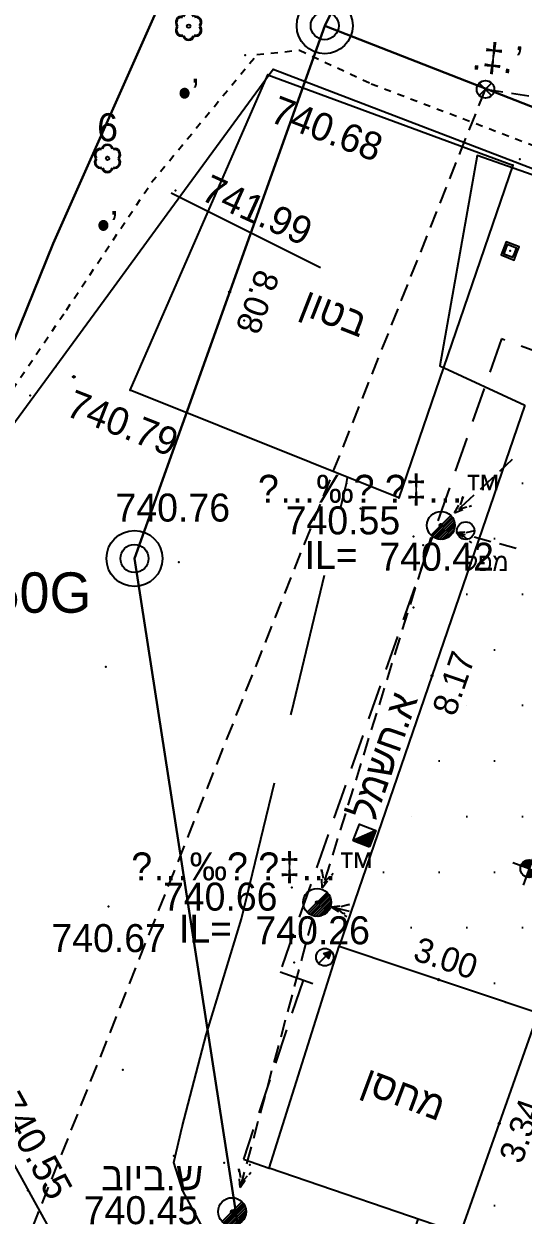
# Model space of a CAD drawing. Extents: x 220180 to 220303, y 630173 to 630265.
# Drawn here: x 220205.72 to 220212.85, y 630227.84 to 630244.85 of the extents above; entities that cross this region are included whole.
import ezdxf
from ezdxf.enums import TextEntityAlignment as Align

# ---------------------------------------------------------------- set-up
doc = ezdxf.new("R2010")
doc.units = 0
doc.linetypes.add('DASHED', pattern=[0.75, 0.5, -0.25])
doc.linetypes.add('DASHED2', pattern=[0.375, 0.25, -0.125])
for name, color, linetype in [('C1602_0', 236, 'Continuous'), ('C1609', 7, 'Continuous'), ('C1610_0', 3, 'Continuous'), ('M1502', 15, 'Continuous'), ('M2301', 7, 'Continuous'), ('M2801', 95, 'Continuous'), ('M4614', 170, 'Continuous'), ('M4801', 220, 'DASHED'), ('M4804', 220, 'Continuous'), ('M4807', 220, 'Continuous'), ('M5231', 8, 'Continuous'), ('M6021', 1, 'Continuous'), ('M6241', 1, 'Continuous'), ('M6252', 1, 'Continuous'), ('tr_hetz', 7, 'Continuous')]:
    doc.layers.add(name, color=color, linetype=linetype)
for name, color, linetype, lineweight in [('M2200', 5, 'Continuous', 25), ('M2205', 5, 'DASHED', 25), ('M2207', 162, 'Continuous', 25), ('M2220', 1, 'Continuous', 25), ('M2299', 7, 'Continuous', 25), ('M2407', 22, 'DASHED', 25), ('M2605', 142, 'Continuous', 25), ('M2651', 1, 'Continuous', 25), ('M2802', 95, 'DASHED', 25)]:
    doc.layers.add(name, color=color, linetype=linetype, lineweight=lineweight)
doc.styles.add('HANIT_TEXT', font='hebtxt')
doc.styles.add('hebtext', font='hebtxt.shx')
doc.styles.add('hebtxt', font='hebtxt.shx')

# ---------------------------------------------------------------- blocks, each defined once
blk = doc.blocks.new('C1610')
for radius in [1, 0.5]:
    blk.add_circle((0, 0, 1), radius)
at = {"color": 255}
blk.add_point((0, 0), dxfattribs=at)
at = {"style": 'hebtext'}
blk.add_attdef('POINT_NAME', text='', height=1.199999999999999, dxfattribs=at).set_placement((0, 1.5), align=Align.BOTTOM_CENTER)
blk.add_attdef('MARK_DESC', text='', height=1.199999999999999, dxfattribs=at).set_placement((2, 0), align=Align.MIDDLE_LEFT)
at = {"style": 'hebtext', "flags": 1}
for tag, p in [('MARK', (0, -2)), ('CLASS', (0, -3.5)), ('SOURCE', (0, -5)), ('TOPO', (0, -6.5)), ('HEIGHT', (0, -8)), ('COMMENT', (0, -9.5))]:
    blk.add_attdef(tag, text='', height=1, dxfattribs=at).set_placement(p, align=Align.MIDDLE)
blk = doc.blocks.new('C1609')
blk.add_circle((0, 0), 0.04)
at = {"style": 'hebtext'}
for tag in ['LEGAL_LENGTH', 'RADIUS', 'CROSS']:
    blk.add_attdef(tag, text='', height=1.399999999999999, dxfattribs=at).set_placement((0, 1), align=Align.CENTER)
blk.add_attdef('CALC_LENGTH', text='', height=1.399999999999999, dxfattribs=at).set_placement((0, -0.6), align=Align.TOP_CENTER)
at = {"style": 'hebtext', "flags": 1}
for tag, p in [('LINE_NAME', (0, -4)), ('TOPO', (0, -5.5)), ('COMMENT', (0, -7))]:
    blk.add_attdef(tag, text='', height=1, dxfattribs=at).set_placement(p, align=Align.MIDDLE_CENTER)
blk = doc.blocks.new('M5231_E')
for points in [[(4.7415513e-09, -0.5000000028384228), (0.5000000047415513, -0.5000000028384228), (0.5000000047415512, 0.4999999971615772), (-0.4999999952584489, 0.4999999971615772), (-0.4999999952584489, -0.5000000028384228), (-0.4999999952584489, -0.5000000028384228)], [(4.7415513e-09, -0.3500000028384227), (0.3500000047415512, -0.3500000028384227), (0.3500000047415511, 0.3499999971615773), (-0.3499999952584489, 0.3499999971615772), (-0.3499999952584488, -0.3500000028384231)]]:
    blk.add_lwpolyline(points, close=True)
at = {"ltscale": 0.2}
blk.add_point((0, 0), dxfattribs=at)
at = {"style": 'HANIT_TEXT'}
blk.add_attdef('NAME', text='', height=1, dxfattribs=at).set_placement((4.7415512e-09, 0.3125), align=Align.BOTTOM_CENTER)
for tag, p in [('HEIGHT', (4.7415512e-09, -0.625)), ('MARK', (4.7415512e-09, -1.875))]:
    blk.add_attdef(tag, text='', height=1, dxfattribs=at).set_placement(p, align=Align.TOP_CENTER)
blk = doc.blocks.new('M6252_S')
for points in [[(0.3535533905932738, 0.3535533905932738), (-0.3535533905932735, -0.3535533905932738)], [(-0.3535533905932738, 0.3535533905932738), (0.3535533905932735, -0.3535533905932738)]]:
    blk.add_lwpolyline(points)
blk.add_circle((0, 0), 0.5)
at = {"style": 'HANIT_TEXT'}
blk.add_attdef('NAME', text='', height=1.6, dxfattribs=at).set_placement((0, 0.5), align=Align.BOTTOM_CENTER)
blk.add_attdef('MARK', text='', height=1.6, dxfattribs=at).set_placement((0, -1), align=Align.TOP_CENTER)
at = {"style": 'HANIT_TEXT', "flags": 1}
blk.add_attdef('OWNER', text='', height=1.6, dxfattribs=at).set_placement((0, -3), align=Align.TOP_CENTER)
blk = doc.blocks.new('M2801_E')
blk.add_circle((0, 0), 0.1)
for centre, radius, start, end in [((-0.0110694627237422, 0.4547720419368233), 0.3451356229263634, 16.98879129546442, 163.3872628845781), ((-0.0110694627237422, 0.4547720419368233), 0.2951356229263635, 16.98879129546442, 163.3872628845781), ((-0.4037333579407005, 0.2177208584480255), 0.3413909750783341, 79.54761837247814, 220.6675563124885), ((-0.4037333579407005, 0.2177208584480255), 0.2913909750783341, 79.54761837247814, 220.6675563124885), ((0.3975612806746199, 0.2287960019288221), 0.3361279017536237, 316.9829692292464, 103.5155447429455), ((0.3975612806746199, 0.2287960019288221), 0.2861279017536237, 316.9829692292464, 103.5155447429455), ((-0.40074106765029, -0.2239714102223331), 0.3415676767497757, 140.0737804152174, 283.8450245085148), ((-0.40074106765029, -0.2239714102223331), 0.2915676767497757, 140.0737804152174, 283.8450245085148), ((-0.0080019720756695, -0.4798972994360043), 0.3200877633897856, 193.6832475217829, 346.6724027810849), ((-0.0080019720756695, -0.4798972994360043), 0.2700877633897856, 193.6832475217829, 346.6724027810849), ((0.3990763783461602, -0.2314405713646835), 0.3361279017536237, 253.4740916182951, 43.39426453812528), ((0.3990763783461602, -0.2314405713646835), 0.2861279017536237, 253.4740916182951, 43.39426453812528)]:
    blk.add_arc(centre, radius, start, end)
at = {"style": 'HANIT_TEXT'}
blk.add_attdef('NAME', text='', height=1.6, dxfattribs=at).set_placement((0, 0.5), align=Align.BOTTOM_CENTER)
at = {"style": 'HANIT_TEXT', "flags": 1}
for tag, p in [('HEIGHT', (0, -1)), ('DIAMETER', (0, -5)), ('TOP_DIAMETER', (0, -7)), ('TYPE', (0, -9))]:
    blk.add_attdef(tag, text='', height=1.6, dxfattribs=at).set_placement(p, align=Align.TOP_CENTER)
at = {"style": 'HANIT_TEXT'}
blk.add_attdef('MARK', text='', height=1.6, dxfattribs=at).set_placement((0, -3), align=Align.TOP_CENTER)
blk = doc.blocks.new('M1502_P')
blk.add_point((0, -1e-16))
at = {"style": 'HANIT_TEXT', "flags": 1}
blk.add_attdef('NAME', text='', height=1.6, dxfattribs=at).set_placement((0, 0.5), align=Align.BOTTOM_CENTER)
at = {"style": 'HANIT_TEXT'}
blk.add_attdef('HEIGHT', text='', height=1.6, dxfattribs=at).set_placement((0, -1), align=Align.TOP_CENTER)
at = {"style": 'HANIT_TEXT', "flags": 1}
blk.add_attdef('MARK', text='', height=1.6, dxfattribs=at).set_placement((0, -3), align=Align.TOP_CENTER)
blk = doc.blocks.new('M2207_A')
blk.add_circle((0, 0), 0.005)
at = {"style": 'hebtxt'}
blk.add_attdef('NAME', text='', height=1, dxfattribs=at).set_placement((0, 1), align=Align.BOTTOM_CENTER)
at = {"style": 'hebtxt', "flags": 1}
blk.add_attdef('DESC', text='', height=1, dxfattribs=at).set_placement((-3, -1), align=Align.TOP_RIGHT)
at = {"style": 'hebtxt'}
blk.add_attdef('MARK', text='', height=1, dxfattribs=at).set_placement((0, -1), align=Align.TOP_CENTER)
at = {"style": 'hebtxt', "flags": 1}
for tag, p in [('MATERIAL', (0, -2.5)), ('FLOOR_NUM', (0, -4))]:
    blk.add_attdef(tag, text='', height=1, dxfattribs=at).set_placement(p, align=Align.TOP_CENTER)
blk = doc.blocks.new('M2407_A')
blk.add_circle((0, 0), 0.05)
at = {"style": 'hebtxt'}
blk.add_attdef('DESC', text='', height=1, dxfattribs=at).set_placement((-1, -1), align=Align.MIDDLE_RIGHT)
blk.add_attdef('MARK', text='', height=1, dxfattribs=at).set_placement((0, -1), align=Align.MIDDLE_LEFT)
blk = doc.blocks.new('M2220_E')
for p, q in [((0, 0.0999999999999997), (-0.489897948556636, 0.0999999999999997)), ((0, 0.1999999999999993), (-0.4582575694955829, 0.2000000000000033)), ((0, 0.3000000000000006), (-0.3999999999999995, 0.3000000000000007)), ((0, 0.4000000000000004), (-0.2999999999999998, 0.4000000000000004)), ((0, -0.0999999999999997), (0.489897948556636, -0.0999999999999997)), ((0, -0.1999999999999993), (0.4582575694955829, -0.2000000000000033)), ((0, -0.3000000000000007), (0.3999999999999995, -0.3000000000000007)), ((0, -0.4000000000000004), (0.2999999999999998, -0.4000000000000004))]:
    blk.add_line(p, q)
for points in [[(0, 1), (0, -1)], [(0, 0), (-1, 0)], [(0, 0), (3.529904875711949, 0)]]:
    blk.add_lwpolyline(points)
blk.add_circle((0, 0), 0.5)
at = {"style": 'hebtxt'}
blk.add_attdef('MARK', text='', height=1, dxfattribs=at).set_placement((0, 1), align=Align.BOTTOM_CENTER)
blk.add_attdef('HEIGHT', text='', height=1, dxfattribs=at).set_placement((3.617139076417098, 1), align=Align.TOP_CENTER)
blk = doc.blocks.new('M6241_S')
blk.add_lwpolyline([(0.5, -0.4999999999999997), (-0.5, -0.4999999999999996), (-0.4999999999999999, 0.5000000000000006), (0.5000000000000002, 0.5000000000000006)], close=True)
for points in [[(0.5000000000000002, 0.5000000000000006), (-0.5, -0.4999999999999996)], [(0.5000000000000002, 0.358578643762691), (-0.3585786437626904, -0.4999999999999997)], [(0.5000000000000001, 0.2171572875253815), (-0.2171572875253809, -0.4999999999999996)], [(0.5000000000000001, 0.075735931288072), (-0.0757359312880714, -0.4999999999999996)], [(-0.5, -0.4999999999999996), (0.5, -0.4999999999999997)], [(0.5, -0.0656854249492376), (0.0656854249492381, -0.4999999999999995)], [(0.5000000000000002, -0.2071067811865469), (0.2071067811865475, -0.4999999999999997)], [(0.5, -0.3485281374238566), (0.3485281374238569, -0.4999999999999997)]]:
    blk.add_lwpolyline(points)
at = {"style": 'hebtxt'}
blk.add_attdef('NAME', text='', height=1, dxfattribs=at).set_placement((0, -1), align=Align.TOP_CENTER)
blk.add_attdef('DESC', text='', height=1, dxfattribs=at).set_placement((-1, -2.5), align=Align.TOP_RIGHT)
blk.add_attdef('MARK', text='', height=1, dxfattribs=at).set_placement((0, -2.5), align=Align.TOP_LEFT)
at = {"style": 'hebtxt', "flags": 1}
blk.add_attdef('OWNER', text='', height=1, dxfattribs=at).set_placement((0, -4), align=Align.TOP_CENTER)
blk = doc.blocks.new('M4614_E')
at = {"ltscale": 0.05}
h = blk.add_hatch(color=256, dxfattribs=at)
h.dxf.hatch_style = 1
h.paths.add_polyline_path([(0.2121320343562729, -0.0707106781183029), (0.3535533905933335, 0.3535533905933334), (-0.0707106781183029, 0.2121320343567277)])
blk.add_lwpolyline([(0.070710678118985, 0.0707106781192124), (-0.3535533905933335, -0.3535533905928787)], dxfattribs=at)
blk.add_lwpolyline([(-0.0707106781183029, 0.2121320343567277), (0.3535533905933335, 0.3535533905933335), (0.2121320343562729, -0.0707106781183029)], close=True, dxfattribs=at)
blk.add_circle((0, 0), 0.5, dxfattribs=at)
at = {"style": 'hebtxt'}
for tag, p in [('NAME', (0, -1)), ('HEIGHT', (0, -2.5))]:
    blk.add_attdef(tag, text='', height=1, dxfattribs=at).set_placement(p, align=Align.TOP_CENTER)
blk.add_attdef('DESC', text='', height=1, dxfattribs=at).set_placement((-1, -4), align=Align.TOP_RIGHT)
blk.add_attdef('MARK', text='', height=1, dxfattribs=at).set_placement((0, -4), align=Align.TOP_LEFT)
at = {"style": 'hebtxt', "flags": 1}
blk.add_attdef('OWNER', text='', height=1, dxfattribs=at).set_placement((0, -5.5), align=Align.TOP_CENTER)
blk = doc.blocks.new('M4801_P')
blk.add_point((0, 0))
at = {"style": 'HANIT_TEXT', "flags": 1}
blk.add_attdef('NAME', text='', height=1.6, dxfattribs=at).set_placement((0, 0.5), align=Align.BOTTOM_CENTER)
at = {"style": 'HANIT_TEXT'}
blk.add_attdef('HEIGHT', text='', height=1.6, dxfattribs=at).set_placement((0, -1), align=Align.TOP_CENTER)
at = {"style": 'HANIT_TEXT', "flags": 1}
blk.add_attdef('MARK', text='', height=1.6, dxfattribs=at).set_placement((0, -3), align=Align.TOP_CENTER)
blk = doc.blocks.new('M4804_E')
for points in [[(-0.5656854249492378, -0.5656854249492379), (0.5656854249492378, 0.5656854249492379)], [(-0.4949747468305832, -0.6363961030678926), (0.6363961030678924, 0.4949747468305829)], [(-0.4063012012678567, -0.6891439137424756), (0.689143913742476, 0.4063012012678568)], [(-0.3122723897291113, -0.7365364584410399), (0.7365364584410399, 0.3122723897291114)], [(-0.2070552360820166, -0.7727406610312544), (0.7727406610312553, 0.2070552360820167)], [(-0.0880346527231186, -0.795141433909666), (0.7951414339096666, 0.0880346527231186)], [(0.0500983300345341, -0.7984298073893225), (0.798429807389323, -0.0500983300345341)], [(0.2211134680780002, -0.7688360255831665), (0.7688360255831661, -0.221113468078)]]:
    blk.add_lwpolyline(points)
for centre, radius in [((0, 1e-16), 0.8), ((0, 0), 0.08)]:
    blk.add_circle(centre, radius)
at = {"style": 'HANIT_TEXT'}
blk.add_attdef('NAME', text='', height=1.6, dxfattribs=at).set_placement((0, 0.5), align=Align.BOTTOM_CENTER)
blk.add_attdef('IL', text='', height=1.6, dxfattribs=at).set_placement((-1, 0), align=Align.MIDDLE_RIGHT)
blk.add_attdef('TL', text='', height=1.6, dxfattribs=at).set_placement((1, 0), align=Align.MIDDLE_LEFT)
for tag, p in [('HEIGHT', (0, -1)), ('MARK', (0, -3))]:
    blk.add_attdef(tag, text='', height=1.6, dxfattribs=at).set_placement(p, align=Align.TOP_CENTER)
at = {"style": 'HANIT_TEXT', "flags": 1}
blk.add_attdef('OWNER', text='', height=1.6, dxfattribs=at).set_placement((0, -5), align=Align.TOP_CENTER)
blk = doc.blocks.new('hetz')
at = {"layer": 'M4801'}
for p, q in [((0, 0), (-1, 0.35)), ((-0.3, 0), (-1, 0.35)), ((0, 0), (-1, -0.35)), ((-1, -0.35), (-0.3, 0))]:
    blk.add_line(p, q, dxfattribs=at)
blk = doc.blocks.new('M4807_E')
blk.add_circle((0, 0), 0.5)
at = {"style": 'hebtxt'}
for tag, p in [('NAME', (0, -1)), ('HEIGHT', (0, -2.5))]:
    blk.add_attdef(tag, text='', height=1, dxfattribs=at).set_placement(p, align=Align.TOP_CENTER)
blk.add_attdef('DESC', text='', height=1, dxfattribs=at).set_placement((-1, -4), align=Align.TOP_RIGHT)
blk.add_attdef('MARK', text='', height=1, dxfattribs=at).set_placement((0, -4), align=Align.TOP_LEFT)
at = {"style": 'hebtxt', "flags": 1}
blk.add_attdef('OWNER', text='', height=1, dxfattribs=at).set_placement((0, -5.5), align=Align.TOP_CENTER)

msp = doc.modelspace()

# ---------------------------------------------------------------- hatches: boundary and pattern name
at = {"layer": 'M2299'}
h = msp.add_hatch(dxfattribs=at)
h.set_pattern_fill('DOTS', color=256, scale=0.5)
h.set_pattern_definition([(0, (0, 0), (0.396875, 0.79375), [0, -0.79375])])
h.paths.add_polyline_path([(220219.9255427112, 630235.8674775084), (220220.26004875, 630236.8091937499), (220215.177753027, 630238.5863938746), (220214.1288092946, 630238.96057551), (220212.877693878, 630239.4039667659), (220210.2257330418, 630231.6769244099), (220213.0655675064, 630230.7249456673), (220211.9544383378, 630227.575225245), (220216.3555294617, 630226.0701446217), (220216.47537125, 630226.02916125), (220217.6471242271, 630229.3953665536), (220217.7447856589, 630229.6759277608), (220217.8961111804, 630230.11065486), (220216.9363175, 630230.436785), (220217.0783175001, 630230.82973125), (220216.9263175, 630230.8827312501), (220217.3233175, 630232.02362375), (220217.4733175, 630231.97162375), (220217.61126375, 630232.36662375), (220218.56621, 630232.04062375), (220218.6436710888, 630232.2586956442)])

# ---------------------------------------------------------------- linework, layer by layer
at = {"layer": 'C1602_0'}
for points in [[(220212.7469125061, 630254.4960814872), (220212.2750000004, 630253.5380000008), (220209.5429999996, 630249.380999999), (220206.1380000003, 630241.7139999997), (220204.4390000002, 630237.5209999997), (220197.0049999999, 630229.8739999997), (220196.9656282146, 630229.8823378283)], [(220211.0212909319, 630198.8641237231), (220213.386, 630205.536), (220204.69, 630222.0420000002), (220202.349, 630223.8349999998), (220204.9746580158, 630226.9185726007), (220197.0049999999, 630229.8739999997), (220204.4390000002, 630237.5209999997), (220206.1380000003, 630241.7139999997), (220209.5429999996, 630249.380999999), (220212.2750000004, 630253.5380000008), (220212.7469125061, 630254.4960814872)], [(220212.7469125061, 630254.4960814872), (220212.275, 630253.538), (220209.543, 630249.381), (220206.138, 630241.7140000002), (220204.4390000001, 630237.5210000001), (220197.005, 630229.874), (220204.9746580158, 630226.9185726007), (220202.349, 630223.8349999998), (220204.69, 630222.0420000002), (220213.386, 630205.536), (220211.0212909319, 630198.8641237231)], [(220214.4965189834, 630253.8122603598), (220210.018, 630244.8260000002), (220207.301, 630237.216), (220210.532, 630216.365), (220211.369, 630214.556), (220213.291, 630212.123), (220219.951, 630217.404), (220221.135, 630225.4320000001), (220225.656, 630238.714), (220234.717, 630237.764), (220227.4366188595, 630217.4666464735), (220223.8113631832, 630207.7030071502)], [(220223.8113631832, 630207.7030071502), (220227.4366188595, 630217.4666464735), (220234.717, 630237.764), (220234.717, 630237.764), (220225.656, 630238.714), (220221.135, 630225.4320000001), (220219.951, 630217.404), (220216.152, 630214.392), (220213.291, 630212.123), (220211.369, 630214.556), (220210.532, 630216.365), (220207.301, 630237.216), (220210.018, 630244.8260000002), (220214.4965189835, 630253.8122603596)], [(220235.9933605361, 630238.0498185644), (220234.717, 630237.764), (220225.656, 630238.714), (220210.018, 630244.8260000002), (220214.4965189834, 630253.8122603598)]]:
    msp.add_lwpolyline(points, dxfattribs=at)
for points in [[(220211.369, 630214.556), (220210.532, 630216.365), (220207.301, 630237.216), (220210.018, 630244.8260000002), (220225.656, 630238.714), (220221.135, 630225.4320000001), (220219.951, 630217.404), (220213.291, 630212.123), (220211.369, 630214.556)], [(220211.369, 630214.556), (220213.291, 630212.123), (220216.152, 630214.392), (220219.951, 630217.404), (220221.135, 630225.4320000001), (220225.656, 630238.714), (220210.018, 630244.8260000002), (220207.301, 630237.216), (220210.532, 630216.365)]]:
    msp.add_lwpolyline(points, close=True, dxfattribs=at)
at = {"layer": 'M2200'}
msp.add_polyline3d([(220212.877693878, 630239.4039667659, 740.55813748978), (220210.2257330418, 630231.6769244099, 740.4939822506703), (220213.0655675064, 630230.7249456673, 740.3582396742661), (220211.9544383378, 630227.575225245, 740.3582396742661)], dxfattribs=at)
at = {"layer": 'M2205'}
for points in [[(220211.3504259706, 630227.7817847742), (220211.1585376325, 630227.1926385609), (220216.900425, 630225.1583225), (220221.0465, 630237.252), (220212.5418356308, 630240.3513593404), (220209.38007, 630231.313), (220210.0367262667, 630231.0771964918)], [(220209.7083981334, 630231.1950982459), (220208.8563255846, 630228.6347146631), (220209.22701625, 630228.50794625)]]:
    msp.add_lwpolyline(points, dxfattribs=at)
at = {"layer": 'M2207'}
for points in [[(220220.26004875, 630236.8091937499), (220222.55583375, 630235.96630125), (220223.69778, 630238.9260325), (220220.869200568, 630239.920785935), (220218.2089836, 630240.8563297408), (220212.1967475, 630242.97071), (220211.661855, 630239.966925), (220212.877693878, 630239.4039667659)], [(220211.9544383378, 630227.575225245), (220209.22701625, 630228.50794625), (220210.2257330418, 630231.6769244099)]]:
    msp.add_lwpolyline(points, dxfattribs=at)
at = {"layer": 'M2301', "ltscale": 0.2}
msp.add_lwpolyline([(220212.703, 630242.833), (220211.0750000001, 630238.082), (220207.239, 630239.622), (220209.207, 630244.124), (220212.703, 630242.833)], dxfattribs=at)
at = {"layer": 'M2407', "ltscale": 4}
msp.add_polyline3d([(220207.9405244266, 630224.2669252238, 740.4235783248487), (220208.43735, 630227.3204750001, 740.4809075364539), (220208.27835, 630227.6584750001, 740.4981510367287), (220207.99435, 630228.186475, 740.5472237541967), (220207.86235, 630228.5893, 740.5614270168637), (220207.98035, 630229.0993, 740.564569286633), (220208.3231775, 630230.4147849999, 740.5675047073402), (220208.83207, 630232.0686775001, 740.5617943730086), (220209.5468947165, 630235.0347511296, 740.5446645671786), (220210.3074344704, 630238.1905134537, 740.5993118959854), (220210.3309625, 630238.2881399998, 740.7005013709908), (220210.3460513015, 630238.3746436381, 0), (220210.3460513015, 630238.3746436381, 0)], dxfattribs=at)
at = {"layer": 'M2605'}
for points in [[(220226.358565, 630239.2020325, 741.0073120606902), (220225.749412786, 630237.5526908742, 740.9480241544351), (220224.0856725, 630238.10414, 740.6521725187253), (220224.2800276714, 630238.6415390233, 740.6575429115258), (220223.370313842, 630238.9564417975, 740.6021398687298), (220221.0003025471, 630239.7820115562, 740.391941762751), (220219.4971025, 630240.2839249999, 740.3647732247065), (220217.8095631403, 630240.9306854625, 740.3583602266833), (220212.7367842339, 630242.8748610537, 740.6721848111478), (220209.2811791581, 630244.1992442298, 740.6811554032588), (220207.7695013704, 630242.1323937915, 740.7138940947106), (220206.922725305, 630240.974634184, 740.7365207683332), (220206.1780400326, 630239.9564588199, 740.791925551127), (220205.5515895606, 630239.0999406893, 740.91632353116)], [(220205.1408104406, 630229.3505258497, 740.5923355730553), (220211.6038571888, 630217.615202649, 740.2027650705967)]]:
    msp.add_polyline3d(points, dxfattribs=at)
at = {"layer": 'M2651', "elevation": 741.9897562500043}
msp.add_lwpolyline([(220209.9596894019, 630241.368455697), (220207.8268814273, 630242.4325957126)], dxfattribs=at)
at = {"layer": 'M2802', "linetype": 'DASHED', "ltscale": 0.1}
msp.add_polyline3d([(220203.2884531705, 630238.7173926672, 0), (220203.8967337557, 630238.33345508, 0), (220205.1132949261, 630238.9733603622, 0), (220206.3298289241, 630240.7650784061, 0), (220207.5463900945, 630242.5887959006, 0), (220209.0510870339, 630244.4124994399, 0), (220209.6593676191, 630244.4764983412, 0), (220210.6838201619, 630243.996576357, 0), (220214.7176665835, 630242.4608120531, 0), (220218.8155310995, 630241.2130009393, 0), (220222.4331783912, 630239.7412355366, 0), (220224.077338749, 630238.9852593712, 0), (220224.4397143945, 630238.7218781865, 0), (220224.6044289024, 630238.4365453783, 0), (220225.1095515293, 630238.1841352184, 0), (220225.5487902171, 630238.3158258109, 0), (220225.7025256219, 630238.6121344306, 0), (220225.1754354685, 630239.2705921791, 0), (220224.2091066273, 630239.8961224932, 0), (220223.3196501485, 630240.4777591341, 0), (220219.8333235832, 630242.5296880008, 0), (220217.7474535413, 630243.3753200509, 0)], dxfattribs=at)
at = {"layer": 'M4804', "linetype": 'DASHED2'}
for p, q in [((220212.6960255442, 630238.6283869406), (220211.8737913995, 630237.8677520445)), ((220212.7545272989, 630237.3589854226), (220211.8934035852, 630237.5893964905)), ((220211.5333135761, 630237.5140590133), (220209.9837065893, 630232.5102346443)), ((220210.3738518679, 630232.1749470211), (220210.1081277428, 630232.2411415101)), ((220209.8432759559, 630232.0711700666), (220208.8122463231, 630228.233376929))]:
    msp.add_line(p, q, dxfattribs=at)
at = {"layer": 'M6021', "linetype": 'DASHED2'}
msp.add_lwpolyline([(220204.7386942246, 630222.6393352686), (220205.566777357, 630226.9585125642), (220212.3137475, 630243.9175242167), (220235.0950757757, 630240.4250185947)], dxfattribs=at)

# ---------------------------------------------------------------- block references
at = {"layer": 'C1609'}
ref = msp.add_blockref('C1609', (220208.6595, 630241.0210000001), dxfattribs=dict(at, xscale=0.25, yscale=0.25, zscale=0.25, rotation=250.3518995582729))
ref.add_attrib('LEGAL_LENGTH', '8.08', dxfattribs={"layer": '0', "height": 0.3499999999999998, "rotation": 250.3518995582729, "style": 'hebtxt'}).set_placement((220208.8949438764, 630240.9369394204), align=Align.CENTER)
at = {"layer": 'C1609', "xscale": 0.25, "yscale": 0.25, "zscale": 0.25}
for p, rotation, values in [((220211.5517134599, 630235.5404455878), 71.05751479421934, {'CALC_LENGTH': '8.17'}), ((220212.5100029221, 630229.1500854562), 70.56864980918206, {'CALC_LENGTH': '3.34'})]:
    msp.add_blockref('C1609', p, dxfattribs=dict(at, rotation=rotation)).add_auto_attribs(values)
at = {"layer": 'C1609'}
ref = msp.add_blockref('C1609', (220211.6456502741, 630231.2009350386), dxfattribs=dict(at, xscale=0.25, yscale=0.25, zscale=0.25, rotation=161.4676469719405))
ref.add_attrib('CALC_LENGTH', '3.00', dxfattribs={"layer": '0', "height": 0.3499999999999997, "rotation": 341.467646967811, "style": 'hebtext'}).set_placement((220211.8045703204, 630231.6750072049), align=Align.TOP_CENTER)
at = {"layer": 'C1610_0'}
ref = msp.add_blockref('C1610', (220210.018, 630244.8260000002, 10), dxfattribs=dict(at, xscale=0.4, yscale=0.4, zscale=0.4))
ref.add_attrib('POINT_NAME', '14G', dxfattribs={"layer": '0', "height": 0.5759999999999997, "style": 'hebtxt'}).set_placement((220209.4445820013, 630245.3111250197, 2), align=Align.BOTTOM_CENTER)
ref = msp.add_blockref('C1610', (220207.301, 630237.216, 10), dxfattribs=dict(at, xscale=0.4, yscale=0.4, zscale=0.4))
ref.add_attrib('POINT_NAME', '50G', dxfattribs={"layer": '0', "height": 0.5759999999999997, "style": 'hebtxt'}).set_placement((220205.9591464528, 630236.268742171, 2), align=Align.BOTTOM_CENTER)
at = {"layer": 'M1502', "xscale": 0.25, "yscale": 0.25, "zscale": 0.25}
for p in [(220208.883, 630244.407, 740.893), (220209.207, 630244.124, 740.662), (220212.703, 630242.833, 740.509), (220212.805, 630242.921, 740.541), (220208.869, 630240.617, 740.746), (220207.239, 630239.622, 740.643), (220205.812, 630239.545, 740.666), (220211.0750000001, 630238.082, 740.81), (220210.528, 630237.932, 740.551), (220211.958, 630237.946, 740.68), (220211.284, 630237.529, 740.7029999999999), (220211.948, 630237.586, 740.729), (220211.286, 630236.5180000002, 740.547), (220206.894, 630235.669, 740.673), (220210.051, 630232.729, 740.691), (220208.934, 630232.523, 740.596), (220209.55, 630232.5150000001, 740.5429999999999), (220210.295, 630232.147, 740.6219999999998), (220210.2257330418, 630231.6769244099, 740.4939822506703), (220209.582, 630231.445, 740.458), (220207.135, 630229.914, 740.495), (220207.865, 630228.684, 740.571), (220208.582, 630228.583, 740.507), (220208.947, 630228.5570000001, 740.483), (220209.22701625, 630228.50794625, 740.4679100050296)]:
    msp.add_blockref('M1502_P', p, dxfattribs=at)
at = {"layer": 'M1502'}
ref = msp.add_blockref('M1502_P', (220209.2811791581, 630244.1992442298, 740.6811554032588), dxfattribs=dict(at, xscale=0.25, yscale=0.25, zscale=0.25, rotation=339.03034389391))
ref.add_attrib('HEIGHT', '740.68', dxfattribs={"layer": '0', "height": 0.4, "rotation": 339.03034389391, "style": 'HANIT_TEXT'}).set_placement((220210.1226540145, 630243.542938566, 740.6811554032588), align=Align.TOP_CENTER)
ref = msp.add_blockref('M1502_P', (220206.1780400326, 630239.9564588199, 740.791925551127), dxfattribs=dict(at, xscale=0.25, yscale=0.25, zscale=0.25, rotation=76.45008600292206))
ref.add_attrib('HEIGHT', '740.79', dxfattribs={"layer": '0', "height": 0.3999999999999992, "rotation": 338.4476275603154, "style": 'HANIT_TEXT'}).set_placement((220207.2064123597, 630239.3369317871, 740.791925551127), align=Align.TOP_CENTER)
at = {"layer": 'M1502', "xscale": 0.25, "yscale": 0.25, "zscale": 0.25}
for p, rotation in [((220210.3309625, 630238.2881399998, 740.7005013709908), 76.45008600292206), ((220208.5064667009, 630231.0104719765, 740.5654480006361), 72.89719191519548)]:
    msp.add_blockref('M1502_P', p, dxfattribs=dict(at, rotation=rotation))
at = {"layer": 'M1502'}
ref = msp.add_blockref('M1502_P', (220207.9361775, 630237.1632475, 740.7595750000015), dxfattribs=dict(at, xscale=0.25, yscale=0.25, zscale=0.25))
ref.add_attrib('HEIGHT', '740.76', dxfattribs={"layer": '0', "height": 0.4, "style": 'HANIT_TEXT'}).set_placement((220207.8485986927, 630238.143352417, 740.7595750000015), align=Align.TOP_CENTER)
at = {"layer": 'M1502', "xscale": 0.25, "yscale": 0.25, "zscale": 0.25}
msp.add_blockref('M1502_P', (220206.932285, 630232.2446775001, 740.6705750000013), dxfattribs=at).add_auto_attribs({'HEIGHT': '740.67'})
at = {"layer": 'M1502'}
ref = msp.add_blockref('M1502_P', (220205.779978999, 630228.1899509839, 740.5538086636639), dxfattribs=dict(at, xscale=0.25, yscale=0.25, zscale=0.25, rotation=298.8430914284604))
ref.add_attrib('HEIGHT', '740.55', dxfattribs={"layer": '0', "height": 0.4, "rotation": 298.8430914284604, "style": 'HANIT_TEXT'}).set_placement((220206.0422105809, 630228.9300837145, 740.5538086636639), align=Align.TOP_CENTER)
at = {"layer": 'M2207'}
ref = msp.add_blockref('M2207_A', (220212.6013277569, 630230.8805696582), dxfattribs=dict(at, xscale=0.25, yscale=0.25, zscale=0.25, rotation=72.40348171719582))
ref.add_attrib('NAME', 'ןסחמ', dxfattribs={"layer": '0', "height": 0.3999999999999968, "rotation": 339.558542601854, "style": 'HANIT_TEXT'}).set_placement((220211.038368275, 630229.2770697048), align=Align.BOTTOM_CENTER)
at = {"layer": 'M2220'}
ref = msp.add_blockref('M2220_E', (220212.9378159234, 630232.7854696532, 740.5451374999806), dxfattribs=dict(at, xscale=0.2499999999999993, yscale=0.2499999999999993, zscale=0.2499999999999993, rotation=339.8155830475257))
ref.add_attrib('MARK', '„”–‰˜.‚', dxfattribs={"layer": '0', "height": 0.3999999999999998, "rotation": 339.8155830456824, "style": 'hebtxt'}).set_placement((220214.4036561409, 630232.1884207433, 740.5451374999806), align=Align.BOTTOM_CENTER)
at = {"layer": 'M2407'}
ref = msp.add_blockref('M2407_A', (220206.4354222959, 630239.8105573287, 740.7712758624854), dxfattribs=dict(at, xscale=0.25, yscale=0.25, zscale=0.25, rotation=338.5718475748203))
ref.add_attrib('MARK', 'ןוטב', dxfattribs={"layer": '0', "height": 0.4, "rotation": 338.5718475748203, "style": 'HANIT_TEXT'}).set_placement((220210.226792203, 630240.9161469575, 740.7712758624854), align=Align.TOP_CENTER)
at = {"layer": 'M2651', "linetype": 'Continuous'}
ref = msp.add_blockref('M1502_P', (220207.8856814724, 630242.4733701496, 741.9904675000013), dxfattribs=dict(at, xscale=0.2499999999999997, yscale=0.2499999999999997, zscale=0.2499999999999997, rotation=343.1584662305306))
ref.add_attrib('HEIGHT', '741.99', dxfattribs={"layer": '0', "height": 0.3999999999999994, "rotation": 335.6051808364276, "style": 'HANIT_TEXT'}).set_placement((220209.1378749542, 630242.3748758305, 742.0744056119574), align=Align.TOP_CENTER)
at = {"layer": 'M2801', "xscale": 0.25, "yscale": 0.25, "zscale": 0.25}
for p, values in [((220208.076285, 630244.8184950001), {'MARK': '•’'}), ((220206.917285, 630242.93071), {'NAME': '6', 'MARK': '•’'})]:
    msp.add_blockref('M2801_E', p, dxfattribs=at).add_auto_attribs(values)
at = {"layer": 'M4614', "xscale": 0.25, "yscale": 0.25, "zscale": 0.25}
msp.add_blockref('M4614_E', (220210.0199108016, 630231.5216914818, 740.491329832551), dxfattribs=at)
at = {"layer": 'M4801'}
ref = msp.add_blockref('M4801_P', (220211.424, 630237.407, 740.416), dxfattribs=dict(at, xscale=0.25, yscale=0.25, zscale=0.25))
ref.add_attrib('HEIGHT', '740.42', dxfattribs={"layer": '0', "height": 0.4000000000000001, "style": 'HANIT_TEXT'}).set_placement((220211.6166763564, 630237.4415788593, 740.416), align=Align.TOP_CENTER)
ref.add_attrib('MARK', 'IL=', dxfattribs={"layer": '0', "height": 0.4000000000000001, "style": 'HANIT_TEXT'}).set_placement((220210.1096176021, 630237.4671736273, 740.416), align=Align.TOP_CENTER)
ref = msp.add_blockref('M4801_P', (220209.839, 630232.12, 740.257), dxfattribs=dict(at, xscale=0.25, yscale=0.25, zscale=0.25))
ref.add_attrib('HEIGHT', '740.26', dxfattribs={"layer": '0', "height": 0.4000000000000001, "style": 'HANIT_TEXT'}).set_placement((220209.8459315886, 630232.1060497236, 740.257), align=Align.TOP_CENTER)
ref.add_attrib('MARK', 'IL=', dxfattribs={"layer": '0', "height": 0.4000000000000001, "style": 'HANIT_TEXT'}).set_placement((220208.3149998279, 630232.1308462952, 740.257), align=Align.TOP_CENTER)
at = {"layer": 'M4804'}
ref = msp.add_blockref('M4804_E', (220211.678, 630237.6890000001, 740.555), dxfattribs=dict(at, xscale=0.25, yscale=0.25, zscale=0.25))
ref.add_attrib('HEIGHT', '740.55', dxfattribs={"layer": '0', "height": 0.4000000000000001, "style": 'HANIT_TEXT'}).set_placement((220210.2781139572, 630237.9606087907, 740.555), align=Align.TOP_CENTER)
ref.add_attrib('MARK', '\x81…‰\x81 \x9a‡…™', dxfattribs={"layer": '0', "height": 0.4000000000000001, "style": 'HANIT_TEXT'}).set_placement((220210.8044689157, 630238.4113110615, 740.555), align=Align.TOP_CENTER)
ref = msp.add_blockref('M4804_E', (220209.91, 630232.304, 740.659), dxfattribs=dict(at, xscale=0.25, yscale=0.25, zscale=0.25))
ref.add_attrib('HEIGHT', '740.66', dxfattribs={"layer": '0', "height": 0.4000000000000001, "style": 'HANIT_TEXT'}).set_placement((220208.5258396138, 630232.5868443091, 740.659), align=Align.TOP_CENTER)
ref.add_attrib('MARK', '\x81…‰\x81 \x9a‡…™', dxfattribs={"layer": '0', "height": 0.4000000000000001, "style": 'HANIT_TEXT'}).set_placement((220208.9956000786, 630233.0177806277, 740.659), align=Align.TOP_CENTER)
ref = msp.add_blockref('M4804_E', (220208.6954576938, 630227.8867470158, 740.45), dxfattribs=dict(at, xscale=0.25, yscale=0.25, zscale=0.25))
ref.add_attrib('HEIGHT', '740.45', dxfattribs={"layer": '0', "height": 0.4000000000000001, "style": 'HANIT_TEXT'}).set_placement((220207.3950269942, 630228.1084647276, 740.45), align=Align.TOP_CENTER)
ref.add_attrib('MARK', 'בויב.ש', dxfattribs={"layer": '0', "height": 0.4000000000000001, "style": 'HANIT_TEXT'}).set_placement((220207.555297487, 630228.5921469335, 740.45), align=Align.TOP_CENTER)
at = {"layer": 'M4807'}
ref = msp.add_blockref('M4807_E', (220212.032, 630237.613, 740.601), dxfattribs=dict(at, xscale=0.25, yscale=0.25, zscale=0.25))
ref.add_attrib('MARK', 'לפמ', dxfattribs={"layer": '0', "height": 0.25, "style": 'hebtxt'}).set_placement((220212.032, 630237.288, 740.601), align=Align.TOP_LEFT)
at = {"layer": 'M5231', "ltscale": 0.2, "xscale": 0.2000000000000001, "yscale": 0.2000000000000001, "zscale": 0.2000000000000001, "rotation": 68.88646454526052}
msp.add_blockref('M5231_E', (220212.6657475, 630241.60876375, 740.7085750000014), dxfattribs=at)
at = {"layer": 'M6241'}
ref = msp.add_blockref('M6241_S', (220210.5863617871, 630233.2592256643, 740.5045740007358), dxfattribs=dict(at, xscale=0.2499999999999998, yscale=0.2499999999999998, zscale=0.2499999999999998, rotation=338.5840174042286))
ref.add_attrib('MARK', 'למשח.א', dxfattribs={"layer": '0', "height": 0.3999999999999964, "rotation": 70.6312743834741, "style": 'hebtxt'}).set_placement((220210.35335248, 630233.5725423817, 741.4829226311003), align=Align.TOP_LEFT)
at = {"layer": 'M6252', "ltscale": 0.2}
ref = msp.add_blockref('M6252_S', (220212.3137475, 630243.9175242167, 740.653181674626), dxfattribs=dict(at, xscale=0.25, yscale=0.25, zscale=0.25))
ref.add_attrib('MARK', '.‡.’', dxfattribs={"layer": '0', "height": 0.3999999999999991, "rotation": 353.5834818270565, "style": 'HANIT_TEXT'}).set_placement((220212.5072686896, 630244.5642416328, 740.6951816746259), align=Align.TOP_CENTER)
at = {"layer": 'tr_hetz'}
for p, xscale, yscale, zscale, rotation in [((220211.8737913995, 630237.8677520445), 0.25, 0.25, 0.25, 222.7713905676745), ((220211.8934035852, 630237.5893964905), 0.2499999999999999, 0.2499999999999999, 0.2499999999999999, 165.0202605182016), ((220209.9837065893, 630232.5102346443), 0.25, 0.25, 0.25, 252.7930557712271), ((220210.1081277428, 630232.2411415101), 0.2499999999999999, 0.2499999999999999, 0.2499999999999999, 167.9385879140579), ((220208.8122463231, 630228.233376929), 0.25, 0.25, 0.25, 254.9624524179119)]:
    msp.add_blockref('hetz', p, dxfattribs=dict(at, xscale=xscale, yscale=yscale, zscale=zscale, rotation=rotation))

doc.saveas('drawing.dxf')
